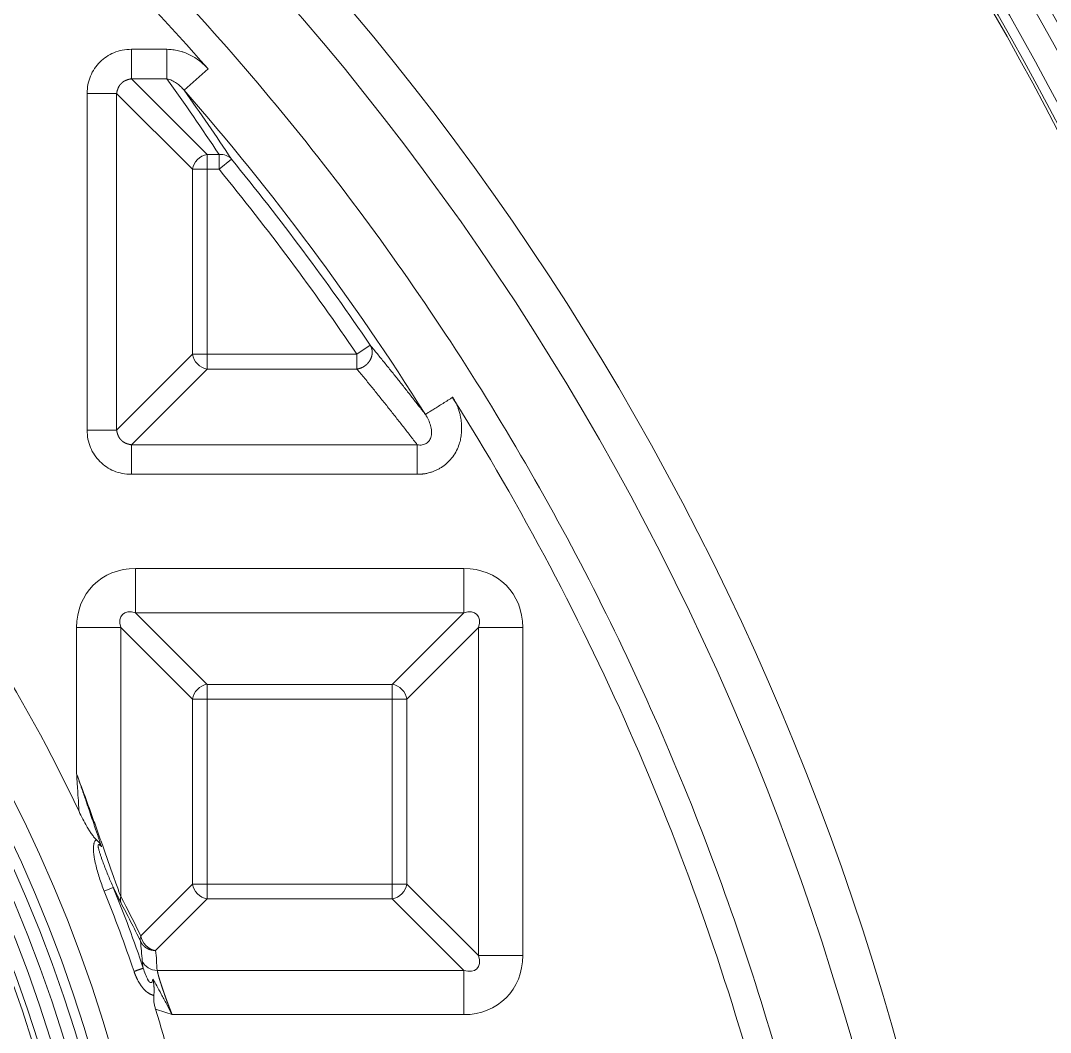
# Model space of a CAD drawing. Header units: millimetres. Extents: x 559 to 1112, y 323 to 643.
# Drawn here: x 774.54 to 806.79, y 510.67 to 542.37 of the extents above; entities that cross this region are included whole.
import ezdxf

# ---------------------------------------------------------------- set-up
doc = ezdxf.new("R2010")
doc.units = ezdxf.units.MM
doc.layers.add('core', color=7, linetype='Continuous', lineweight=20)

msp = doc.modelspace()

# ---------------------------------------------------------------- linework, layer by layer
at = {"layer": 'core', "lineweight": 13}
for p, q in [((779.118, 541.473), (778.006, 541.473)), ((779.118, 541.473), (779.118, 540.549)), ((779.655, 540.196), (780.411, 540.857)), ((778.006, 540.549), (779.118, 540.549)), ((778.006, 540.549), (780.38, 538.175)), ((776.62, 540.087), (776.62, 529.544)), ((777.544, 529.544), (777.544, 540.087)), ((779.918, 537.713), (777.544, 540.087)), ((780.38, 537.713), (780.38, 538.175)), ((780.754, 538.175), (780.38, 538.175)), ((780.754, 538.175), (780.754, 537.713)), ((780.754, 537.713), (781.142, 538.031)), ((779.918, 537.713), (780.38, 537.713)), ((779.918, 537.713), (779.918, 531.918)), ((780.38, 531.918), (780.38, 537.713)), ((780.38, 537.713), (780.754, 537.713)), ((785.073, 531.918), (785.489, 532.2)), ((777.544, 529.544), (779.918, 531.918)), ((780.38, 531.918), (779.918, 531.918)), ((780.38, 531.456), (780.38, 531.918)), ((785.073, 531.918), (780.38, 531.918)), ((785.073, 531.918), (785.073, 531.456)), ((780.38, 531.456), (778.006, 529.082)), ((780.38, 531.456), (785.073, 531.456)), ((786.961, 529.082), (778.006, 529.082)), ((778.006, 528.157), (786.961, 528.157)), ((788.418, 525.206), (778.137, 525.206)), ((778.137, 523.819), (778.137, 525.206)), ((788.418, 525.206), (788.418, 523.819)), ((778.137, 523.819), (788.418, 523.819)), ((778.137, 523.819), (780.38, 521.576)), ((786.175, 521.576), (788.418, 523.819)), ((776.288, 523.357), (777.675, 523.357)), ((776.288, 518.774), (776.288, 523.357)), ((777.675, 514.929), (777.675, 523.357)), ((779.918, 521.114), (777.675, 523.357)), ((788.881, 523.357), (786.637, 521.114)), ((788.881, 523.357), (790.267, 523.357)), ((788.881, 523.357), (788.881, 513.076)), ((790.267, 513.076), (790.267, 523.357)), ((780.38, 521.114), (780.38, 521.576)), ((786.175, 521.576), (780.38, 521.576)), ((786.175, 521.576), (786.175, 521.114)), ((779.918, 521.114), (780.38, 521.114)), ((779.918, 521.114), (779.918, 515.319)), ((780.38, 521.114), (786.175, 521.114)), ((780.38, 515.319), (780.38, 521.114)), ((786.175, 521.114), (786.637, 521.114)), ((786.175, 521.114), (786.175, 515.319)), ((786.637, 515.319), (786.637, 521.114)), ((777.155, 515.096), (777.44, 515.211)), ((778.299, 513.7), (779.918, 515.319)), ((780.38, 515.319), (779.918, 515.319)), ((780.38, 514.857), (780.38, 515.319)), ((786.175, 515.319), (780.38, 515.319)), ((786.175, 515.319), (786.175, 514.857)), ((786.637, 515.319), (786.175, 515.319)), ((786.637, 515.319), (788.881, 513.076)), ((780.38, 514.857), (778.761, 513.238)), ((780.38, 514.857), (786.175, 514.857)), ((788.418, 512.613), (786.175, 514.857)), ((790.267, 513.076), (788.881, 513.076)), ((788.418, 512.613), (778.819, 512.613)), ((788.418, 512.613), (788.418, 511.227)), ((779.282, 511.227), (788.418, 511.227))]:
    msp.add_line(p, q, dxfattribs=at)
for centre, radius, start, end in [((719.145, 493.318), 100.6, 305.96599, 77.45703), ((719.145, 493.318), 100.175, 305.97379, 77.45703), ((719.145, 493.318), 99.403, 314.29502, 77.77562), ((719.145, 493.318), 99.011, 314.62948, 77.83606), ((719.145, 493.318), 99.101, 314.55525, 77.77562), ((719.145, 487.282), 85.99, 12.44405, 56.71631), ((719.145, 487.282), 84.657, 13.18186, 57.19161), ((719.145, 487.282), 81.386, 41.16873, 48.83127), ((733.229, 497.342), 45.96, 360, 90), ((733.229, 497.342), 45.336, 0, 90), ((733.229, 497.342), 45.032, 360, 90), ((733.229, 497.342), 44.63, 360, 90), ((733.229, 497.342), 44.226, 0, 90), ((733.229, 497.342), 43.824, 0, 90), ((733.229, 497.342), 43.656, 0, 90), ((719.145, 487.282), 80.382, 32.1306, 41.16873), ((719.145, 487.282), 80.119, 34.09967, 39.30282), ((719.145, 487.282), 79.617, 34.09967, 39.30282), ((719.145, 487.282), 81.386, 14.9443, 32.14004), ((733.229, 497.342), 47.654, 25.1461, 39.9302), ((733.229, 497.342), 47.686, 18.765, 22.008), ((733.229, 497.342), 47.378, 18.765, 22.008), ((733.229, 497.342), 47.654, 13.1721, 17.1587)]:
    msp.add_arc(centre, radius, start, end, dxfattribs=at)
for centre, major_axis, ratio, start_param, end_param in [((719.145, 496.84), (0, 74.576), 0.992534, 5.299878, 5.338635), ((780.38, 537.713), (0.356, 0.356), 0.854588, 0.863645, 2.277948), ((780.754, 537.713), (0.42, 0.277), 0.889007, 0.114547, 1.03955), ((780.38, 531.918), (-0.356, 0.356), 0.854588, 0.863645, 2.277948), ((778.478, 523.016), (-1.665, 1.665), 0.854588, 5.576034, 6.990337), ((788.077, 523.016), (1.665, 1.665), 0.854588, 5.576034, 6.990337), ((778.478, 523.016), (-0.753, 0.753), 0.472398, 5.576034, 6.990337), ((788.077, 523.016), (0.753, 0.753), 0.472398, 5.576034, 6.990337), ((780.38, 521.114), (-0.356, -0.356), 0.854588, 4.005238, 5.41954), ((786.175, 521.114), (-0.356, 0.356), 0.854588, 4.005238, 5.41954), ((780.38, 515.319), (0.356, -0.356), 0.854588, 4.005238, 5.41954), ((786.175, 515.319), (0.356, 0.356), 0.854588, 4.005238, 5.41954), ((778.137, 514.929), (-0.444, -0.236), 0.737394, 5.658963, 6.12781), ((742.457, 497.342), (39.614, 0), 0.969622, 0.439925, 0.475584), ((778.761, 513.7), (0.453, 0.22), 0.712807, 2.543717, 2.991998), ((778.761, 513.7), (0.356, -0.356), 0.854588, 4.005238, 5.41954), ((788.077, 513.417), (1.665, -1.665), 0.854588, 5.576034, 6.990337), ((788.077, 513.417), (-0.753, 0.753), 0.472398, 2.434441, 3.848744)]:
    msp.add_ellipse(centre, major_axis=major_axis, ratio=ratio, start_param=start_param, end_param=end_param, dxfattribs=at)
for points in [[(798.639, 508.494), (798.229, 510.027), (797.322, 513.07), (795.7, 517.548), (793.821, 521.925), (791.693, 526.187), (789.321, 530.317), (786.715, 534.304), (783.882, 538.133), (780.832, 541.792), (777.576, 545.269), (774.125, 548.551), (770.489, 551.629), (766.682, 554.49), (762.715, 557.127), (758.602, 559.53), (754.358, 561.691), (751.449, 562.966), (749.978, 563.561)], [(778.006, 541.473), (777.908, 541.473), (777.718, 541.455), (777.455, 541.376), (777.22, 541.249), (777.015, 541.078), (776.844, 540.873), (776.717, 540.638), (776.638, 540.375), (776.62, 540.185), (776.62, 540.087)], [(776.62, 529.544), (776.62, 529.446), (776.638, 529.256), (776.717, 528.993), (776.844, 528.757), (777.015, 528.552), (777.22, 528.382), (777.455, 528.255), (777.718, 528.176), (777.908, 528.158), (778.006, 528.157)], [(778.346, 512.912), (778.329, 513.119), (778.31, 513.325), (778.29, 513.531)], [(778.819, 512.613), (778.777, 512.822), (778.806, 513.03), (778.761, 513.238)], [(778.346, 512.912), (778.351, 512.851), (778.363, 512.773), (778.38, 512.682)], [(778.346, 512.912), (778.414, 512.74), (778.619, 512.611), (778.819, 512.613)], [(779.282, 511.227), (779.108, 511.281), (778.933, 511.336), (778.762, 511.401)]]:
    msp.add_open_spline(points, degree=3, dxfattribs=at)
for points, knots in [([(778.006, 540.549), (778.006, 540.568), (778.006, 540.613), (778.006, 540.699), (778.006, 540.803), (778.006, 540.96), (778.006, 541.182), (778.006, 541.375), (778.006, 541.473)], [0, 0, 0, 0, 0.125, 0.25, 0.375, 0.5, 0.75, 1, 1, 1, 1]), ([(779.118, 541.473), (779.18, 541.473), (779.241, 541.469), (779.363, 541.455), (779.423, 541.444), (779.512, 541.422), (779.542, 541.414), (779.601, 541.397), (779.63, 541.387), (779.717, 541.355), (779.774, 541.331), (779.857, 541.291), (779.885, 541.276), (779.939, 541.246), (779.966, 541.231), (780.044, 541.182), (780.095, 541.147), (780.192, 541.072), (780.285, 540.992), (780.37, 540.903), (780.411, 540.857)], [0, 0, 0, 0, 0.125, 0.125, 0.25, 0.25, 0.3125, 0.3125, 0.375, 0.375, 0.5, 0.5, 0.5625, 0.5625, 0.625, 0.625, 0.75, 0.75, 0.875, 1, 1, 1, 1]), ([(777.544, 540.087), (777.545, 540.092), (777.546, 540.101), (777.549, 540.114), (777.551, 540.128), (777.554, 540.141), (777.557, 540.153), (777.561, 540.166), (777.564, 540.178), (777.567, 540.19), (777.571, 540.202), (777.575, 540.213), (777.579, 540.225), (777.583, 540.236), (777.587, 540.246), (777.591, 540.257), (777.595, 540.267), (777.6, 540.277), (777.604, 540.286), (777.609, 540.296), (777.614, 540.305), (777.618, 540.313), (777.623, 540.322), (777.628, 540.33), (777.633, 540.337), (777.638, 540.345), (777.644, 540.352), (777.649, 540.359), (777.655, 540.366), (777.66, 540.373), (777.666, 540.379), (777.672, 540.386), (777.678, 540.392), (777.684, 540.398), (777.69, 540.404), (777.696, 540.41), (777.702, 540.416), (777.709, 540.422), (777.715, 540.428), (777.721, 540.433), (777.728, 540.439), (777.735, 540.444), (777.742, 540.45), (777.75, 540.455), (777.757, 540.46), (777.765, 540.466), (777.773, 540.471), (777.781, 540.475), (777.79, 540.48), (777.799, 540.485), (777.808, 540.49), (777.818, 540.494), (777.828, 540.499), (777.838, 540.503), (777.848, 540.507), (777.859, 540.511), (777.87, 540.515), (777.881, 540.519), (777.892, 540.523), (777.904, 540.526), (777.916, 540.53), (777.928, 540.533), (777.94, 540.536), (777.953, 540.539), (777.966, 540.542), (777.979, 540.544), (777.993, 540.547), (778.002, 540.548), (778.006, 540.549)], [0, 0, 0, 0, 0.020675, 0.040866, 0.060605, 0.07992, 0.098835, 0.117371, 0.135543, 0.153363, 0.170841, 0.187981, 0.204787, 0.22126, 0.237395, 0.25319, 0.268636, 0.283725, 0.29845, 0.312813, 0.326834, 0.340534, 0.353936, 0.367066, 0.379951, 0.392619, 0.4051, 0.417422, 0.429605, 0.441669, 0.453634, 0.465519, 0.477344, 0.48913, 0.500894, 0.512658, 0.524442, 0.536269, 0.548162, 0.560143, 0.572233, 0.584456, 0.596833, 0.609387, 0.62214, 0.635115, 0.648336, 0.661823, 0.675596, 0.689673, 0.704073, 0.718809, 0.733883, 0.749287, 0.765014, 0.781059, 0.797418, 0.814088, 0.831072, 0.848374, 0.866, 0.883965, 0.902284, 0.920977, 0.940067, 0.95958, 0.979547, 1, 1, 1, 1]), ([(779.655, 540.196), (779.62, 540.237), (779.584, 540.276), (779.525, 540.331), (779.505, 540.349), (779.463, 540.383), (779.441, 540.4), (779.397, 540.431), (779.374, 540.446), (779.327, 540.473), (779.302, 540.486), (779.252, 540.509), (779.226, 540.519), (779.173, 540.537), (779.146, 540.544), (779.118, 540.549)], [0, 0, 0, 0, 0.25, 0.25, 0.375, 0.375, 0.5, 0.5, 0.625, 0.625, 0.75, 0.75, 0.875, 0.875, 1, 1, 1, 1]), ([(776.62, 540.087), (776.718, 540.087), (776.911, 540.087), (777.134, 540.087), (777.29, 540.087), (777.394, 540.087), (777.48, 540.087), (777.525, 540.087), (777.544, 540.087)], [0, 0, 0, 0, 0.25, 0.5, 0.625, 0.75, 0.875, 1, 1, 1, 1]), ([(779.655, 540.196), (779.911, 539.836), (780.164, 539.475), (780.659, 538.754), (780.903, 538.393), (781.142, 538.031)], [0, 0, 0, 0, 0.5, 0.5, 1, 1, 1, 1]), ([(785.073, 531.456), (785.077, 531.456), (785.083, 531.457), (785.094, 531.459), (785.104, 531.461), (785.114, 531.463), (785.124, 531.465), (785.133, 531.467), (785.143, 531.47), (785.153, 531.473), (785.163, 531.476), (785.172, 531.479), (785.182, 531.482), (785.191, 531.485), (785.2, 531.489), (785.21, 531.493), (785.219, 531.497), (785.228, 531.501), (785.237, 531.505), (785.246, 531.51), (785.254, 531.514), (785.263, 531.519), (785.272, 531.524), (785.28, 531.529), (785.289, 531.534), (785.297, 531.539), (785.305, 531.544), (785.313, 531.55), (785.321, 531.556), (785.329, 531.561), (785.337, 531.567), (785.345, 531.573), (785.353, 531.58), (785.36, 531.586), (785.367, 531.592), (785.375, 531.599), (785.382, 531.606), (785.389, 531.612), (785.396, 531.619), (785.403, 531.627), (785.41, 531.634), (785.416, 531.641), (785.423, 531.649), (785.429, 531.656), (785.436, 531.664), (785.442, 531.672), (785.448, 531.68), (785.454, 531.688), (785.46, 531.696), (785.465, 531.705), (785.471, 531.713), (785.476, 531.722), (785.481, 531.73), (785.486, 531.739), (785.491, 531.748), (785.496, 531.757), (785.5, 531.767), (785.505, 531.776), (785.509, 531.785), (785.513, 531.795), (785.517, 531.805), (785.521, 531.814), (785.524, 531.824), (785.528, 531.834), (785.531, 531.845), (785.534, 531.855), (785.536, 531.865), (785.539, 531.875), (785.541, 531.886), (785.543, 531.897), (785.545, 531.907), (785.546, 531.918), (785.548, 531.929), (785.549, 531.94), (785.55, 531.951), (785.55, 531.962), (785.551, 531.973), (785.551, 531.984), (785.55, 531.995), (785.55, 532.006), (785.549, 532.017), (785.548, 532.028), (785.547, 532.039), (785.545, 532.05), (785.543, 532.062), (785.541, 532.073), (785.538, 532.084), (785.535, 532.095), (785.532, 532.106), (785.529, 532.117), (785.525, 532.127), (785.521, 532.138), (785.516, 532.149), (785.511, 532.159), (785.506, 532.169), (785.501, 532.18), (785.495, 532.19), (785.491, 532.196), (785.489, 532.2)], [0, 0, 0, 0, 0.010232, 0.020409, 0.030534, 0.040606, 0.050627, 0.0606, 0.070525, 0.080404, 0.090239, 0.100032, 0.109784, 0.119496, 0.129172, 0.138812, 0.148419, 0.157994, 0.16754, 0.177059, 0.186553, 0.196023, 0.205472, 0.214902, 0.224316, 0.233715, 0.243102, 0.252478, 0.261847, 0.271211, 0.280571, 0.289931, 0.299291, 0.308656, 0.318026, 0.327405, 0.336795, 0.346197, 0.355615, 0.36505, 0.374504, 0.383981, 0.393481, 0.403008, 0.412564, 0.42215, 0.431769, 0.441423, 0.451113, 0.460843, 0.470613, 0.480426, 0.490283, 0.500188, 0.51014, 0.520143, 0.530197, 0.540305, 0.550467, 0.560686, 0.570964, 0.581301, 0.591699, 0.602159, 0.612682, 0.62327, 0.633924, 0.644645, 0.655434, 0.666292, 0.67722, 0.688218, 0.699288, 0.71043, 0.721645, 0.732933, 0.744294, 0.75573, 0.767241, 0.778826, 0.790486, 0.802221, 0.814032, 0.825917, 0.837877, 0.849913, 0.862023, 0.874207, 0.886465, 0.898796, 0.9112, 0.923676, 0.936223, 0.948841, 0.961529, 0.974285, 0.987109, 1, 1, 1, 1]), ([(785.489, 532.2), (785.526, 532.155), (785.6, 532.065), (785.748, 531.884), (785.931, 531.659), (786.149, 531.389), (786.366, 531.118), (786.581, 530.847), (786.794, 530.576), (786.97, 530.35), (787.111, 530.169), (787.181, 530.078), (787.216, 530.033)], [0, 0, 0, 0, 0.0625, 0.125, 0.25, 0.375, 0.5, 0.625, 0.75, 0.875, 0.9375, 1, 1, 1, 1]), ([(786.961, 529.082), (786.923, 529.131), (786.847, 529.23), (786.694, 529.429), (786.501, 529.677), (786.268, 529.974), (786.033, 530.271), (785.796, 530.567), (785.557, 530.864), (785.357, 531.111), (785.195, 531.308), (785.114, 531.406), (785.073, 531.456)], [0, 0, 0, 0, 0.0625, 0.125, 0.25, 0.375, 0.5, 0.625, 0.75, 0.875, 0.9375, 1, 1, 1, 1]), ([(786.961, 528.157), (786.968, 528.157), (786.981, 528.157), (787.001, 528.158), (787.023, 528.159), (787.047, 528.16), (787.071, 528.161), (787.097, 528.163), (787.124, 528.166), (787.152, 528.169), (787.205, 528.176), (787.272, 528.189), (787.341, 528.206), (787.407, 528.225), (787.482, 528.252), (787.576, 528.294), (787.671, 528.345), (787.791, 528.422), (787.932, 528.538), (788.079, 528.705), (788.197, 528.896), (788.276, 529.089), (788.324, 529.271), (788.343, 529.41), (788.35, 529.514), (788.352, 529.584), (788.351, 529.657), (788.347, 529.734), (788.339, 529.818), (788.327, 529.908), (788.311, 529.99), (788.295, 530.061), (788.277, 530.124), (788.254, 530.198), (788.221, 530.286), (788.183, 530.374), (788.145, 530.45), (788.114, 530.506), (788.088, 530.549), (788.073, 530.573), (788.067, 530.583)], [0, 0, 0, 0, 0.00589, 0.012181, 0.018874, 0.025966, 0.033458, 0.04135, 0.04964, 0.05833, 0.067418, 0.098911, 0.120455, 0.13208, 0.161928, 0.193346, 0.226327, 0.260855, 0.323955, 0.392682, 0.463403, 0.528887, 0.582501, 0.636115, 0.656439, 0.677834, 0.700312, 0.72388, 0.748544, 0.777525, 0.80656, 0.824709, 0.844746, 0.866664, 0.895546, 0.930498, 0.954273, 0.973765, 0.989, 1, 1, 1, 1]), ([(788.074, 530.572), (788.026, 530.542), (787.924, 530.478), (787.768, 530.38), (787.617, 530.285), (787.48, 530.199), (787.367, 530.128), (787.256, 530.058), (787.221, 530.036), (787.216, 530.033)], [0, 0, 0, 0, 0.123739, 0.248919, 0.374099, 0.499279, 0.62446, 0.74964, 1, 1, 1, 1]), ([(787.216, 530.033), (787.288, 529.924), (787.373, 529.744), (787.409, 529.539), (787.409, 529.429), (787.399, 529.35), (787.376, 529.279), (787.332, 529.197), (787.25, 529.119), (787.12, 529.07), (787.016, 529.071), (786.961, 529.082)], [0, 0, 0, 0, 0.25, 0.375, 0.4375, 0.5, 0.5625, 0.625, 0.75, 0.875, 1, 1, 1, 1]), ([(777.544, 529.544), (777.525, 529.544), (777.48, 529.544), (777.394, 529.544), (777.29, 529.544), (777.134, 529.544), (776.911, 529.544), (776.718, 529.544), (776.62, 529.544)], [0, 0, 0, 0, 0.125, 0.25, 0.375, 0.5, 0.75, 1, 1, 1, 1]), ([(778.006, 529.082), (778.002, 529.082), (777.992, 529.084), (777.979, 529.086), (777.965, 529.089), (777.952, 529.092), (777.94, 529.095), (777.927, 529.098), (777.915, 529.102), (777.903, 529.105), (777.891, 529.109), (777.88, 529.113), (777.868, 529.116), (777.857, 529.12), (777.847, 529.125), (777.836, 529.129), (777.826, 529.133), (777.816, 529.137), (777.807, 529.142), (777.798, 529.147), (777.789, 529.151), (777.78, 529.156), (777.772, 529.161), (777.763, 529.166), (777.756, 529.171), (777.748, 529.176), (777.741, 529.181), (777.734, 529.187), (777.727, 529.192), (777.72, 529.198), (777.714, 529.204), (777.707, 529.21), (777.701, 529.216), (777.695, 529.222), (777.689, 529.228), (777.683, 529.234), (777.677, 529.24), (777.671, 529.246), (777.666, 529.253), (777.66, 529.259), (777.654, 529.266), (777.649, 529.273), (777.643, 529.28), (777.638, 529.287), (777.633, 529.295), (777.628, 529.303), (777.623, 529.311), (777.618, 529.319), (777.613, 529.328), (777.608, 529.337), (777.603, 529.346), (777.599, 529.356), (777.595, 529.365), (777.59, 529.375), (777.586, 529.386), (777.582, 529.397), (777.578, 529.407), (777.574, 529.419), (777.571, 529.43), (777.567, 529.442), (777.564, 529.454), (777.56, 529.466), (777.557, 529.478), (777.554, 529.491), (777.551, 529.503), (777.549, 529.517), (777.546, 529.53), (777.545, 529.539), (777.544, 529.544)], [0, 0, 0, 0, 0.020675, 0.040866, 0.060605, 0.07992, 0.098835, 0.117371, 0.135543, 0.153363, 0.170841, 0.187981, 0.204787, 0.22126, 0.237395, 0.25319, 0.268636, 0.283725, 0.29845, 0.312813, 0.326834, 0.340534, 0.353936, 0.367066, 0.379951, 0.392619, 0.4051, 0.417422, 0.429605, 0.441669, 0.453634, 0.465519, 0.477344, 0.48913, 0.500894, 0.512658, 0.524442, 0.536269, 0.548162, 0.560143, 0.572233, 0.584456, 0.596833, 0.609387, 0.62214, 0.635115, 0.648336, 0.661823, 0.675596, 0.689673, 0.704073, 0.718809, 0.733883, 0.749287, 0.765014, 0.781059, 0.797418, 0.814088, 0.831072, 0.848374, 0.866, 0.883965, 0.902284, 0.920977, 0.940067, 0.95958, 0.979547, 1, 1, 1, 1]), ([(778.006, 528.157), (778.006, 528.256), (778.006, 528.449), (778.006, 528.671), (778.006, 528.828), (778.006, 528.931), (778.006, 529.017), (778.006, 529.062), (778.006, 529.082)], [0, 0, 0, 0, 0.25, 0.5, 0.625, 0.75, 0.875, 1, 1, 1, 1]), ([(786.961, 529.082), (786.961, 529.045), (786.961, 528.969), (786.961, 528.83), (786.961, 528.709), (786.961, 528.575), (786.961, 528.434), (786.961, 528.293), (786.961, 528.201), (786.961, 528.157)], [0, 0, 0, 0, 0.251992, 0.377989, 0.503985, 0.629981, 0.755977, 0.881973, 1, 1, 1, 1]), ([(776.29, 518.774), (776.293, 518.73), (776.3, 518.62), (776.313, 518.423), (776.33, 518.159), (776.348, 517.875), (776.361, 517.678), (776.367, 517.591)], [0, 0, 0, 0, 0.111595, 0.278256, 0.499981, 0.780872, 1, 1, 1, 1]), ([(777.675, 514.929), (777.669, 514.944), (777.662, 514.96), (777.649, 514.993), (777.643, 515.01), (777.624, 515.061), (777.611, 515.096), (777.571, 515.202), (777.544, 515.276), (777.504, 515.389), (777.49, 515.427), (777.463, 515.504), (777.449, 515.543), (777.408, 515.66), (777.38, 515.738), (777.324, 515.897), (777.296, 515.977), (777.24, 516.137), (777.212, 516.218), (777.155, 516.38), (777.126, 516.461), (777.069, 516.625), (777.04, 516.707), (776.953, 516.954), (776.894, 517.118), (776.776, 517.448), (776.717, 517.614), (776.597, 517.945), (776.536, 518.11), (776.414, 518.442), (776.353, 518.608), (776.291, 518.774)], [0, 0, 0, 0, 0.015625, 0.015625, 0.03125, 0.03125, 0.0625, 0.0625, 0.125, 0.125, 0.15625, 0.15625, 0.1875, 0.1875, 0.25, 0.25, 0.3125, 0.3125, 0.375, 0.375, 0.4375, 0.4375, 0.5, 0.5, 0.625, 0.625, 0.75, 0.75, 0.875, 0.875, 1, 1, 1, 1]), ([(776.291, 518.774), (776.303, 518.737), (776.329, 518.665), (776.366, 518.557), (776.402, 518.453), (776.438, 518.352), (776.472, 518.254), (776.505, 518.158), (776.536, 518.066), (776.567, 517.977), (776.597, 517.89), (776.625, 517.807), (776.653, 517.726), (776.679, 517.649), (776.704, 517.574), (776.728, 517.504), (776.751, 517.437), (776.772, 517.374), (776.794, 517.311), (776.815, 517.249), (776.835, 517.188), (776.855, 517.128), (776.875, 517.069), (776.895, 517.012), (776.914, 516.955), (776.933, 516.899), (776.951, 516.844), (776.97, 516.79), (776.987, 516.737), (777.005, 516.685), (777.022, 516.634), (777.039, 516.584), (777.055, 516.536), (777.066, 516.504), (777.071, 516.488)], [0, 0, 0, 0, 0.048088, 0.094857, 0.140313, 0.184462, 0.227308, 0.268855, 0.309106, 0.348064, 0.385732, 0.42211, 0.457201, 0.491005, 0.523523, 0.554755, 0.583062, 0.610951, 0.638422, 0.665475, 0.692111, 0.71833, 0.744134, 0.769521, 0.794493, 0.81905, 0.843192, 0.86692, 0.890232, 0.913099, 0.935508, 0.95746, 0.978956, 1, 1, 1, 1]), ([(776.367, 517.591), (776.404, 517.512), (776.443, 517.433), (776.522, 517.277), (776.564, 517.2), (776.629, 517.087), (776.652, 517.05), (776.698, 516.976), (776.722, 516.939), (776.772, 516.869), (776.797, 516.834), (776.837, 516.785), (776.851, 516.769), (776.879, 516.738), (776.894, 516.723), (776.909, 516.708)], [0, 0, 0, 0, 0.25, 0.25, 0.5, 0.5, 0.625, 0.625, 0.75, 0.75, 0.875, 0.875, 0.9375, 0.9375, 1, 1, 1, 1]), ([(776.909, 516.708), (776.897, 516.701), (776.887, 516.692), (776.868, 516.671), (776.86, 516.658), (776.847, 516.632), (776.841, 516.617), (776.834, 516.594), (776.832, 516.587), (776.828, 516.571), (776.827, 516.563), (776.82, 516.523), (776.817, 516.49), (776.815, 516.422), (776.816, 516.387), (776.82, 516.335), (776.821, 516.317), (776.825, 516.282), (776.827, 516.264), (776.833, 516.212), (776.839, 516.176), (776.851, 516.105), (776.857, 516.07), (776.872, 515.999), (776.88, 515.963), (776.904, 515.858), (776.923, 515.787), (776.962, 515.648), (776.983, 515.578), (777.027, 515.439), (777.075, 515.301), (777.127, 515.164), (777.155, 515.096)], [0, 0, 0, 0, 0.03125, 0.03125, 0.0625, 0.0625, 0.09375, 0.09375, 0.109375, 0.109375, 0.125, 0.125, 0.1875, 0.1875, 0.25, 0.25, 0.28125, 0.28125, 0.3125, 0.3125, 0.375, 0.375, 0.4375, 0.4375, 0.5, 0.5, 0.625, 0.625, 0.75, 0.75, 0.875, 1, 1, 1, 1]), ([(776.909, 516.708), (776.914, 516.704), (776.923, 516.695), (776.937, 516.682), (776.949, 516.669), (776.962, 516.656), (776.973, 516.644), (776.984, 516.631), (776.995, 516.62), (777.003, 516.61), (777.011, 516.601), (777.017, 516.593), (777.023, 516.584), (777.028, 516.574), (777.034, 516.564), (777.041, 516.553), (777.047, 516.542), (777.053, 516.529), (777.059, 516.516), (777.065, 516.502), (777.069, 516.493), (777.071, 516.488)], [0, 0, 0, 0, 0.071132, 0.140026, 0.206684, 0.271111, 0.333314, 0.393296, 0.451065, 0.506628, 0.54102, 0.577356, 0.615702, 0.656111, 0.698632, 0.743304, 0.790162, 0.839236, 0.890552, 0.944133, 1, 1, 1, 1]), ([(777.44, 515.211), (777.388, 515.327), (777.338, 515.446), (777.263, 515.626), (777.239, 515.687), (777.19, 515.809), (777.167, 515.87), (777.12, 515.994), (777.097, 516.056), (777.064, 516.151), (777.053, 516.182), (777.031, 516.246), (777.021, 516.278), (777.002, 516.342), (776.992, 516.374), (776.98, 516.423), (776.976, 516.439), (776.971, 516.464), (776.97, 516.472), (776.967, 516.489), (776.966, 516.497), (776.965, 516.514), (776.965, 516.522), (776.966, 516.534), (776.966, 516.538), (776.968, 516.545), (776.97, 516.549), (776.973, 516.553), (776.974, 516.554), (776.976, 516.555), (776.978, 516.556), (776.982, 516.557), (776.985, 516.557), (776.992, 516.556), (776.995, 516.555), (777.001, 516.552), (777.004, 516.55), (777.013, 516.544), (777.018, 516.54), (777.029, 516.53), (777.035, 516.525), (777.051, 516.51), (777.061, 516.499), (777.071, 516.488)], [0, 0, 0, 0, 0.25, 0.25, 0.375, 0.375, 0.5, 0.5, 0.625, 0.625, 0.6875, 0.6875, 0.75, 0.75, 0.8125, 0.8125, 0.84375, 0.84375, 0.859375, 0.859375, 0.875, 0.875, 0.890625, 0.890625, 0.898437, 0.898437, 0.90625, 0.90625, 0.910156, 0.910156, 0.914062, 0.914062, 0.921875, 0.921875, 0.929687, 0.929687, 0.9375, 0.9375, 0.953125, 0.953125, 0.96875, 0.96875, 1, 1, 1, 1]), ([(777.44, 515.211), (777.443, 515.206), (777.445, 515.201), (777.451, 515.19), (777.458, 515.174), (777.476, 515.137), (777.491, 515.105), (777.521, 515.044), (777.541, 515.003), (777.579, 514.925), (777.598, 514.887), (777.636, 514.814), (777.654, 514.779), (777.671, 514.746)], [0, 0, 0, 0, 0.03125, 0.03125, 0.0625, 0.125, 0.25, 0.25, 0.5, 0.5, 0.75, 0.75, 1, 1, 1, 1]), ([(778.29, 513.531), (778.189, 513.739), (778.087, 513.944), (777.88, 514.349), (777.776, 514.549), (777.671, 514.746)], [0, 0, 0, 0, 0.5, 0.5, 1, 1, 1, 1]), ([(778.29, 513.531), (778.292, 513.527), (778.295, 513.521), (778.299, 513.511), (778.304, 513.501), (778.309, 513.492), (778.314, 513.483), (778.319, 513.473), (778.325, 513.464), (778.331, 513.455), (778.336, 513.447), (778.343, 513.438), (778.349, 513.429), (778.355, 513.421), (778.362, 513.413), (778.369, 513.405), (778.376, 513.397), (778.383, 513.39), (778.391, 513.382), (778.398, 513.375), (778.406, 513.368), (778.413, 513.361), (778.421, 513.354), (778.429, 513.348), (778.437, 513.342), (778.446, 513.335), (778.454, 513.329), (778.462, 513.324), (778.471, 513.318), (778.48, 513.313), (778.488, 513.307), (778.497, 513.302), (778.506, 513.298), (778.515, 513.293), (778.524, 513.289), (778.533, 513.284), (778.542, 513.28), (778.551, 513.276), (778.561, 513.273), (778.57, 513.269), (778.579, 513.266), (778.589, 513.263), (778.598, 513.26), (778.608, 513.257), (778.617, 513.255), (778.627, 513.252), (778.636, 513.25), (778.646, 513.248), (778.655, 513.246), (778.665, 513.244), (778.675, 513.243), (778.684, 513.242), (778.694, 513.241), (778.703, 513.24), (778.713, 513.239), (778.723, 513.238), (778.732, 513.238), (778.742, 513.238), (778.752, 513.238), (778.758, 513.238), (778.761, 513.238)], [0, 0, 0, 0, 0.019213, 0.038351, 0.057415, 0.076404, 0.095318, 0.114155, 0.132917, 0.151602, 0.17021, 0.188742, 0.207197, 0.225575, 0.243877, 0.262103, 0.280252, 0.298325, 0.316323, 0.334245, 0.352093, 0.369866, 0.387566, 0.405192, 0.422746, 0.440228, 0.45764, 0.474981, 0.492252, 0.509456, 0.526591, 0.543661, 0.560665, 0.577605, 0.594481, 0.611296, 0.62805, 0.644744, 0.661381, 0.67796, 0.694485, 0.710955, 0.727373, 0.743739, 0.760056, 0.776326, 0.792549, 0.808727, 0.824862, 0.840956, 0.85701, 0.873026, 0.889006, 0.904951, 0.920864, 0.936745, 0.952598, 0.968423, 0.984223, 1, 1, 1, 1]), ([(778.38, 512.682), (778.38, 512.682), (778.379, 512.681), (778.377, 512.68), (778.374, 512.68), (778.372, 512.679), (778.369, 512.678), (778.366, 512.677), (778.362, 512.676), (778.359, 512.674), (778.355, 512.673), (778.351, 512.672), (778.346, 512.67), (778.342, 512.669), (778.337, 512.667), (778.331, 512.665), (778.326, 512.663), (778.32, 512.661), (778.314, 512.659), (778.308, 512.657), (778.301, 512.655), (778.294, 512.653), (778.285, 512.649), (778.273, 512.645), (778.258, 512.64), (778.243, 512.635), (778.226, 512.629), (778.208, 512.623), (778.19, 512.617), (778.171, 512.611), (778.152, 512.604), (778.131, 512.597), (778.11, 512.59), (778.096, 512.585), (778.089, 512.583)], [0, 0, 0, 0, 0.023353, 0.046772, 0.070254, 0.093795, 0.117393, 0.141043, 0.164743, 0.18849, 0.21228, 0.236111, 0.25998, 0.283884, 0.30782, 0.331783, 0.355771, 0.379779, 0.403805, 0.427844, 0.451893, 0.475949, 0.500008, 0.545934, 0.591837, 0.637694, 0.683479, 0.729168, 0.774736, 0.820159, 0.865418, 0.910493, 0.955361, 1, 1, 1, 1]), ([(778.68, 512.338), (778.665, 512.267), (778.643, 512.233), (778.605, 512.229), (778.591, 512.236), (778.569, 512.256), (778.561, 512.264), (778.55, 512.279), (778.546, 512.284), (778.538, 512.296), (778.534, 512.302), (778.527, 512.315), (778.523, 512.321), (778.515, 512.335), (778.511, 512.342), (778.5, 512.363), (778.493, 512.378), (778.471, 512.423), (778.457, 512.455), (778.419, 512.552), (778.397, 512.62), (778.38, 512.682)], [0, 0, 0, 0, 0.25, 0.25, 0.375, 0.375, 0.4375, 0.4375, 0.46875, 0.46875, 0.5, 0.5, 0.53125, 0.53125, 0.5625, 0.5625, 0.625, 0.625, 0.75, 0.75, 1, 1, 1, 1]), ([(778.819, 512.613), (778.819, 512.612), (778.82, 512.608), (778.821, 512.603), (778.821, 512.598), (778.822, 512.592), (778.823, 512.587), (778.824, 512.581), (778.825, 512.575), (778.826, 512.569), (778.827, 512.563), (778.829, 512.557), (778.83, 512.55), (778.831, 512.543), (778.833, 512.537), (778.834, 512.53), (778.836, 512.523), (778.837, 512.516), (778.839, 512.508), (778.841, 512.501), (778.843, 512.493), (778.845, 512.486), (778.847, 512.478), (778.849, 512.47), (778.851, 512.462), (778.853, 512.453), (778.856, 512.445), (778.858, 512.436), (778.86, 512.427), (778.863, 512.418), (778.866, 512.409), (778.868, 512.4), (778.871, 512.391), (778.874, 512.381), (778.877, 512.371), (778.879, 512.362), (778.882, 512.352), (778.886, 512.341), (778.889, 512.331), (778.892, 512.32), (778.895, 512.31), (778.898, 512.299), (778.902, 512.288), (778.905, 512.277), (778.909, 512.265), (778.913, 512.254), (778.916, 512.242), (778.92, 512.231), (778.924, 512.219), (778.928, 512.206), (778.932, 512.194), (778.936, 512.182), (778.94, 512.169), (778.944, 512.156), (778.948, 512.143), (778.953, 512.13), (778.957, 512.117), (778.962, 512.104), (778.966, 512.09), (778.971, 512.076), (778.975, 512.062), (778.98, 512.048), (778.985, 512.034), (778.99, 512.02), (778.995, 512.005), (779, 511.99), (779.005, 511.975), (779.01, 511.96), (779.015, 511.945), (779.021, 511.93), (779.026, 511.914), (779.031, 511.899), (779.037, 511.883), (779.043, 511.867), (779.048, 511.851), (779.054, 511.835), (779.06, 511.818), (779.066, 511.802), (779.072, 511.785), (779.078, 511.768), (779.084, 511.751), (779.09, 511.734), (779.096, 511.717), (779.102, 511.7), (779.109, 511.682), (779.115, 511.664), (779.122, 511.647), (779.128, 511.629), (779.135, 511.611), (779.141, 511.593), (779.148, 511.574), (779.155, 511.556), (779.162, 511.537), (779.169, 511.519), (779.176, 511.5), (779.183, 511.481), (779.19, 511.462), (779.198, 511.443), (779.205, 511.424), (779.212, 511.405), (779.22, 511.385), (779.227, 511.366), (779.235, 511.346), (779.243, 511.326), (779.25, 511.307), (779.258, 511.287), (779.266, 511.267), (779.274, 511.247), (779.279, 511.234), (779.282, 511.227)], [0, 0, 0, 0, 0.007028, 0.014095, 0.021201, 0.028347, 0.035533, 0.042759, 0.050025, 0.057331, 0.064678, 0.072065, 0.079493, 0.086963, 0.094473, 0.102024, 0.109617, 0.117252, 0.124928, 0.132646, 0.140406, 0.148208, 0.156053, 0.16394, 0.17187, 0.179842, 0.187857, 0.195915, 0.204016, 0.21216, 0.220348, 0.228579, 0.236854, 0.245172, 0.253534, 0.26194, 0.27039, 0.278884, 0.287423, 0.296005, 0.304633, 0.313304, 0.322021, 0.330782, 0.339588, 0.348439, 0.357335, 0.366276, 0.375262, 0.384294, 0.393371, 0.402493, 0.411661, 0.420875, 0.430135, 0.43944, 0.448791, 0.458188, 0.467632, 0.477121, 0.486657, 0.496239, 0.505867, 0.515542, 0.525263, 0.535031, 0.544845, 0.554707, 0.564615, 0.57457, 0.584572, 0.594621, 0.604717, 0.61486, 0.62505, 0.635288, 0.645572, 0.655905, 0.666284, 0.676712, 0.687186, 0.697709, 0.708279, 0.718896, 0.729562, 0.740275, 0.751037, 0.761846, 0.772703, 0.783608, 0.794562, 0.805563, 0.816613, 0.827711, 0.838857, 0.850051, 0.861294, 0.872586, 0.883926, 0.895314, 0.906751, 0.918236, 0.929771, 0.941354, 0.952985, 0.964666, 0.976395, 0.988173, 1, 1, 1, 1]), ([(778.089, 512.583), (778.091, 512.577), (778.095, 512.564), (778.101, 512.546), (778.108, 512.528), (778.115, 512.509), (778.122, 512.491), (778.129, 512.473), (778.136, 512.455), (778.143, 512.438), (778.151, 512.42), (778.159, 512.402), (778.167, 512.385), (778.175, 512.368), (778.183, 512.35), (778.192, 512.333), (778.21, 512.298), (778.237, 512.247), (778.275, 512.186), (778.311, 512.133), (778.345, 512.086), (778.377, 512.046), (778.409, 512.011), (778.437, 511.982), (778.462, 511.958), (778.484, 511.94), (778.502, 511.927), (778.519, 511.914), (778.538, 511.902), (778.558, 511.889), (778.579, 511.877), (778.6, 511.867), (778.622, 511.857), (778.643, 511.849), (778.665, 511.841), (778.687, 511.834), (778.702, 511.83), (778.709, 511.829)], [0, 0, 0, 0, 0.017771, 0.03554, 0.053305, 0.071063, 0.088808, 0.10654, 0.124253, 0.141947, 0.159617, 0.177262, 0.19488, 0.212468, 0.230025, 0.247548, 0.265037, 0.340183, 0.407793, 0.467968, 0.520824, 0.572164, 0.618113, 0.658581, 0.693285, 0.722245, 0.745616, 0.763471, 0.789575, 0.815682, 0.841815, 0.867995, 0.894238, 0.920554, 0.946952, 0.973434, 1, 1, 1, 1]), ([(778.68, 512.338), (778.681, 512.335), (778.683, 512.329), (778.685, 512.32), (778.688, 512.31), (778.69, 512.3), (778.693, 512.29), (778.695, 512.278), (778.697, 512.267), (778.699, 512.255), (778.701, 512.242), (778.703, 512.229), (778.704, 512.215), (778.706, 512.2), (778.707, 512.185), (778.709, 512.17), (778.71, 512.154), (778.712, 512.137), (778.713, 512.12), (778.715, 512.099), (778.716, 512.075), (778.717, 512.047), (778.718, 512.02), (778.719, 511.992), (778.718, 511.964), (778.718, 511.937), (778.716, 511.909), (778.714, 511.882), (778.712, 511.855), (778.71, 511.837), (778.709, 511.828)], [0, 0, 0, 0, 0.020083, 0.041137, 0.063158, 0.086136, 0.110062, 0.134924, 0.160709, 0.187402, 0.214987, 0.243446, 0.27276, 0.302908, 0.333868, 0.365616, 0.398127, 0.431375, 0.465331, 0.499967, 0.553576, 0.606412, 0.65844, 0.709641, 0.760007, 0.809544, 0.858271, 0.906223, 0.953445, 1, 1, 1, 1]), ([(779.282, 511.227), (779.219, 511.343), (779.159, 511.456), (779.045, 511.67), (778.991, 511.772), (778.839, 512.056), (778.751, 512.217), (778.68, 512.338)], [0, 0, 0, 0, 0.25, 0.25, 0.5, 0.5, 1, 1, 1, 1]), ([(778.71, 511.828), (778.706, 511.794), (778.705, 511.759), (778.706, 511.688), (778.709, 511.652), (778.716, 511.598), (778.719, 511.58), (778.726, 511.544), (778.73, 511.526), (778.742, 511.472), (778.751, 511.436), (778.762, 511.401)], [0, 0, 0, 0, 0.25, 0.25, 0.5, 0.5, 0.625, 0.625, 0.75, 0.75, 1, 1, 1, 1])]:
    msp.add_open_spline(points, degree=3, knots=knots, dxfattribs=at)

doc.saveas('drawing.dxf')
